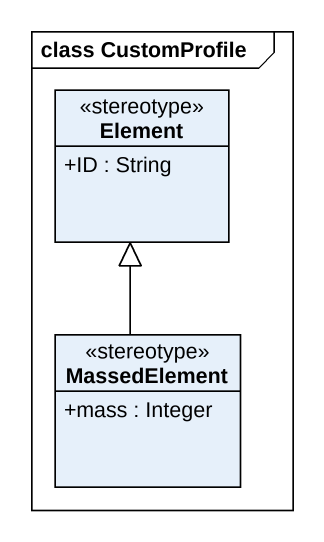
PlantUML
@startuml
mainframe class CustomProfile
hide circle
hide empty members
skinparam classAttributeIconSize 0
class Element <<stereotype>> {
  +ID : String
}
class MassedElement <<stereotype>> {
  +mass : Integer
}
MassedElement -up-|> Element
@enduml
